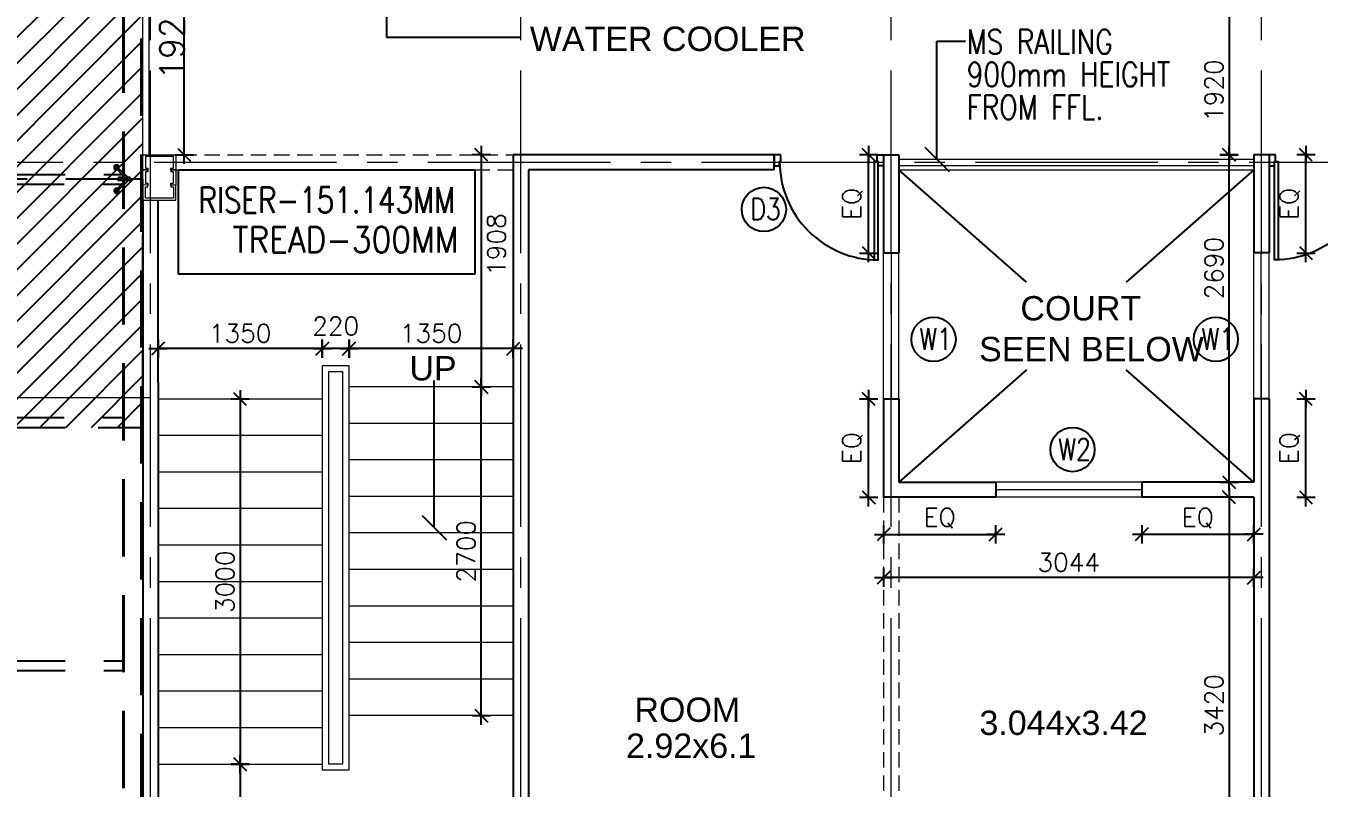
# Model space of a CAD drawing. Header units: inches. Extents: x -234845 to -176446, y -524542 to -442800.
# Drawn here: x -224215 to -213584, y -483330 to -477065 of the extents above; entities that cross this region are included whole.
import ezdxf
from ezdxf.enums import TextEntityAlignment as Align

# ---------------------------------------------------------------- set-up
doc = ezdxf.new("R2010")
doc.units = ezdxf.units.IN
doc.header["$MEASUREMENT"] = 0
doc.header["$PDMODE"] = 34
doc.header["$PDSIZE"] = -10
for name, pattern in [('CENTER2', [1.125, 0.75, -0.125, 0.125, -0.125]), ('DASHED', [19.05, 12.7, -6.35]), ('HIDDEN', [0.375, 0.25, -0.125])]:
    doc.linetypes.add(name, pattern=pattern)
for name, color, linetype in [('1', 35, 'Continuous'), ('4', 4, 'Continuous'), ('ADOOR', 14, 'Continuous'), ('arrow', 23, 'Continuous'), ('COLUMN', 6, 'Continuous'), ('Dim dotted', 30, 'Continuous'), ('Dimension', 10, 'Continuous'), ('DIMENSION1', 4, 'Continuous'), ('DOOR', 34, 'Continuous'), ('GFRG PANELS', 4, 'Continuous'), ('GLASS', 8, 'Continuous'), ('GRID TXT', 4, 'Continuous'), ('MISC', 2, 'Continuous'), ('rail', 11, 'Continuous'), ('steel column', 6, 'Continuous'), ('STEPS', 161, 'Continuous'), ('win tag', 144, 'Continuous')]:
    doc.layers.add(name, color=color, linetype=linetype)
for name, color, linetype, lineweight in [('DIM', 20, 'Continuous', 25), ('Grid', 254, 'Continuous', 15), ('TEXT', 32, 'Continuous', 18), ('win', 14, 'Continuous', 13)]:
    doc.layers.add(name, color=color, linetype=linetype, lineweight=lineweight)
doc.styles.add('RMTXT', font='romans.shx')
doc.styles.get("Standard").update_dxf_attribs({"font": 'arial.ttf'})
doc.styles.add('style1', font='romans.shx', dxfattribs={"width": 0.8})
doc.dimstyles.new('ELEV-DIM', dxfattribs={"dimtxt": 150, "dimasz": 1, "dimexe": 100, "dimexo": 150, "dimgap": 50, "dimtad": 1, "dimdec": 0, "dimzin": 0, "dimdsep": 46, "dimtxsty": 'RMTXT', "dimblk": 'ARH4', "dimcen": 0.09375, "dimdle": 100, "dimse1": 1, "dimse2": 1, "dimclrd": 256, "dimclre": 256, "dimclrt": 151, "dimadec": 0, "dimazin": 0, "dimtfac": 50, "dimtdec": 0, "dimtofl": 0, "dimtmove": 2, "dimatfit": 3, "dimldrblk": 'OBLIQUE', "dimfxl": 1, "dimtolj": 1, "dimtzin": 0, "dimlwd": -1, "dimlwe": -1, "dimarcsym": 0})

# ---------------------------------------------------------------- blocks, each defined once
blk = doc.blocks.new('D1000')
at = {"layer": 'DOOR'}
for points in [[(0, 940), (0, 1000), (100, 1000), (100, 950), (60, 950), (60, 940)], [(0, 60), (0, 0), (100, 0), (100, 50), (60, 50), (60, 60)]]:
    blk.add_lwpolyline(points, close=True, dxfattribs=at)
blk.add_lwpolyline([(60, 950, -0.414214), (960, 50), (60, 50), (60, 85), (959, 85)], format="xyb", dxfattribs=at)
blk = doc.blocks.new('W')
at = {"layer": 'win'}
for p, q in [((600, 124), (-600, 124)), ((600, 59), (-600, 59)), ((600, 0), (-600, 0))]:
    blk.add_line(p, q, dxfattribs=at)
blk = doc.blocks.new('ARH4')
for p, q in [((0, -75), (0, 75)), ((-53.033, -53.033), (53.033, 53.033)), ((75, 0), (-75, 0))]:
    blk.add_line(p, q)
blk = doc.blocks.new('*D652')
at = {"layer": 'DEFPOINTS', "color": 0, "transparency": 16777216}
for p in [(-223252, -476000), (-223252, -476695), (-229486, -479807)]:
    blk.add_point(p, dxfattribs=at)
at = {"layer": 'Dimension', "transparency": 16777216}
blk.add_line((-229485, -476695), (-223253, -476695), dxfattribs=at)
at = {"layer": 'Dimension', "transparency": 16777216, "rotation": 180}
blk.add_blockref('ARH4', (-229486, -476695), dxfattribs=at)
at = {"layer": 'Dimension', "transparency": 16777216}
blk.add_blockref('ARH4', (-223252, -476695), dxfattribs=at)
at = {"layer": 'Dimension', "color": 151, "lineweight": 0, "transparency": 16777216, "insert": (-226693, -476554), "char_height": 200, "attachment_point": 5, "style": 'RMTXT'}
blk.add_mtext('\\A1;6234', dxfattribs=at)
blk = doc.blocks.new('_Oblique')
at = {"color": 0, "linetype": 'ByBlock', "lineweight": -2}
blk.add_line((-0.5, -0.5), (0.5, 0.5), dxfattribs=at)
blk = doc.blocks.new('*D726')
at = {"layer": 'DEFPOINTS', "color": 0, "transparency": 16777216}
for p in [(-215042, -480938), (-214120, -481066), (-214120, -481243)]:
    blk.add_point(p, dxfattribs=at)
at = {"layer": 'Dim dotted', "transparency": 16777216}
blk.add_line((-215041, -481243), (-214121, -481243), dxfattribs=at)
at = {"layer": 'Dim dotted', "transparency": 16777216, "rotation": 180}
blk.add_blockref('ARH4', (-215042, -481243), dxfattribs=at)
at = {"layer": 'Dim dotted', "transparency": 16777216}
blk.add_blockref('ARH4', (-214120, -481243), dxfattribs=at)
at = {"layer": 'Dim dotted', "color": 151, "transparency": 16777216, "insert": (-214581, -481111), "char_height": 150, "attachment_point": 5, "style": 'RMTXT'}
blk.add_mtext('\\A1;EQ', dxfattribs=at)
blk = doc.blocks.new('*D727')
at = {"layer": 'DEFPOINTS', "color": 0, "transparency": 16777216}
for p in [(-213948, -480132), (-213693, -480132), (-213948, -480939)]:
    blk.add_point(p, dxfattribs=at)
at = {"layer": 'Dim dotted', "transparency": 16777216}
blk.add_line((-213693, -480938), (-213693, -480133), dxfattribs=at)
for p, rotation in [((-213693, -480132), 90), ((-213693, -480939), 270)]:
    blk.add_blockref('ARH4', p, dxfattribs=dict(at, rotation=rotation))
at = {"layer": 'Dim dotted', "color": 151, "transparency": 16777216, "insert": (-213825, -480535), "char_height": 150, "attachment_point": 5, "rotation": 90, "style": 'RMTXT'}
blk.add_mtext('\\A1;EQ', dxfattribs=at)
blk = doc.blocks.new('*D728')
at = {"layer": 'DEFPOINTS', "color": 0, "transparency": 16777216}
for p in [(-213948, -478125), (-213693, -478125), (-213948, -478932)]:
    blk.add_point(p, dxfattribs=at)
at = {"layer": 'Dim dotted', "transparency": 16777216}
blk.add_line((-213693, -478931), (-213693, -478126), dxfattribs=at)
for p, rotation in [((-213693, -478125), 90), ((-213693, -478932), 270)]:
    blk.add_blockref('ARH4', p, dxfattribs=dict(at, rotation=rotation))
at = {"layer": 'Dim dotted', "color": 151, "transparency": 16777216, "insert": (-213825, -478528), "char_height": 150, "attachment_point": 5, "rotation": 90, "style": 'RMTXT'}
blk.add_mtext('\\A1;EQ', dxfattribs=at)
blk = doc.blocks.new('*D729')
at = {"layer": 'DEFPOINTS', "color": 0, "transparency": 16777216}
for p in [(-217287, -480132), (-217120, -480132), (-216994, -480939)]:
    blk.add_point(p, dxfattribs=at)
at = {"layer": 'Dim dotted', "transparency": 16777216}
blk.add_line((-217287, -480938), (-217287, -480133), dxfattribs=at)
for p, rotation in [((-217287, -480132), 90), ((-217287, -480939), 270)]:
    blk.add_blockref('ARH4', p, dxfattribs=dict(at, rotation=rotation))
at = {"layer": 'Dim dotted', "color": 151, "transparency": 16777216, "insert": (-217419, -480535), "char_height": 150, "attachment_point": 5, "rotation": 90, "style": 'RMTXT'}
blk.add_mtext('\\A1;EQ', dxfattribs=at)
blk = doc.blocks.new('*D730')
at = {"layer": 'DEFPOINTS', "color": 0, "transparency": 16777216}
for p in [(-217542, -478125), (-217287, -478125), (-217542, -478932)]:
    blk.add_point(p, dxfattribs=at)
at = {"layer": 'Dim dotted', "transparency": 16777216}
blk.add_line((-217287, -478931), (-217287, -478126), dxfattribs=at)
for p, rotation in [((-217287, -478125), 90), ((-217287, -478932), 270)]:
    blk.add_blockref('ARH4', p, dxfattribs=dict(at, rotation=rotation))
at = {"layer": 'Dim dotted', "color": 151, "transparency": 16777216, "insert": (-217419, -478528), "char_height": 150, "attachment_point": 5, "rotation": 90, "style": 'RMTXT'}
blk.add_mtext('\\A1;EQ', dxfattribs=at)
blk = doc.blocks.new('*D763')
at = {"layer": 'DEFPOINTS', "color": 0, "transparency": 16777216}
for p in [(-217164, -480853), (-216242, -481067), (-216242, -481244)]:
    blk.add_point(p, dxfattribs=at)
at = {"layer": 'Dim dotted', "transparency": 16777216}
blk.add_line((-217163, -481244), (-216243, -481244), dxfattribs=at)
at = {"layer": 'Dim dotted', "transparency": 16777216, "rotation": 180}
blk.add_blockref('ARH4', (-217164, -481244), dxfattribs=at)
at = {"layer": 'Dim dotted', "transparency": 16777216}
blk.add_blockref('ARH4', (-216242, -481244), dxfattribs=at)
at = {"layer": 'Dim dotted', "color": 151, "transparency": 16777216, "insert": (-216703, -481111), "char_height": 150, "attachment_point": 5, "style": 'RMTXT'}
blk.add_mtext('\\A1;EQ', dxfattribs=at)
blk = doc.blocks.new('*D773')
at = {"layer": 'DEFPOINTS', "color": 0, "transparency": 16777216}
for p in [(-223021, -476205), (-222913, -476205), (-223021, -478125)]:
    blk.add_point(p, dxfattribs=at)
at = {"layer": 'Dimension', "transparency": 16777216}
blk.add_line((-222913, -478124), (-222913, -476206), dxfattribs=at)
for p, rotation in [((-222913, -476205), 90), ((-222913, -478125), 270)]:
    blk.add_blockref('ARH4', p, dxfattribs=dict(at, rotation=rotation))
at = {"layer": 'Dimension', "color": 151, "lineweight": 0, "transparency": 16777216, "insert": (-223014, -477165), "char_height": 200, "attachment_point": 5, "rotation": 90, "style": 'RMTXT'}
blk.add_mtext('\\A1;1920', dxfattribs=at)
blk = doc.blocks.new('*D921')
at = {"layer": 'DEFPOINTS', "color": 0, "transparency": 16777216}
for p in [(-217164, -481599), (-217164, -481867), (-214120, -481867)]:
    blk.add_point(p, dxfattribs=at)
at = {"layer": 'Dim dotted', "transparency": 16777216}
blk.add_line((-214121, -481599), (-217163, -481599), dxfattribs=at)
at = {"layer": 'Dim dotted', "transparency": 16777216, "rotation": 180}
blk.add_blockref('ARH4', (-217164, -481599), dxfattribs=at)
at = {"layer": 'Dim dotted', "transparency": 16777216}
blk.add_blockref('ARH4', (-214120, -481599), dxfattribs=at)
at = {"layer": 'Dim dotted', "color": 151, "transparency": 16777216, "insert": (-215642, -481474), "char_height": 150, "attachment_point": 5, "style": 'RMTXT'}
blk.add_mtext('\\A1;3044', dxfattribs=at)
blk = doc.blocks.new('*D797')
at = {"layer": 'DEFPOINTS', "color": 0, "transparency": 16777216}
for p in [(-213597, -476205), (-214324, -478125), (-213597, -478125)]:
    blk.add_point(p, dxfattribs=at)
at = {"layer": 'Dim dotted', "transparency": 16777216}
blk.add_line((-214324, -476206), (-214324, -478124), dxfattribs=at)
for p, rotation in [((-214324, -476205), 90), ((-214324, -478125), 270)]:
    blk.add_blockref('ARH4', p, dxfattribs=dict(at, rotation=rotation))
at = {"layer": 'Dim dotted', "color": 151, "transparency": 16777216, "insert": (-214449, -477597), "char_height": 150, "attachment_point": 5, "rotation": 90, "style": 'RMTXT'}
blk.add_mtext('\\A1;1920', dxfattribs=at)
blk = doc.blocks.new('*D798')
at = {"layer": 'DEFPOINTS', "color": 0, "transparency": 16777216}
for p in [(-214214, -480939), (-214324, -484359), (-213649, -484359)]:
    blk.add_point(p, dxfattribs=at)
at = {"layer": 'Dim dotted', "transparency": 16777216}
blk.add_line((-214324, -480940), (-214324, -484358), dxfattribs=at)
for p, rotation in [((-214324, -480939), 90), ((-214324, -484359), 270)]:
    blk.add_blockref('ARH4', p, dxfattribs=dict(at, rotation=rotation))
at = {"layer": 'Dim dotted', "color": 151, "transparency": 16777216, "insert": (-214449, -482649), "char_height": 150, "attachment_point": 5, "rotation": 90, "style": 'RMTXT'}
blk.add_mtext('\\A1;3420', dxfattribs=at)
blk = doc.blocks.new('*D800')
at = {"layer": 'DEFPOINTS', "color": 0, "transparency": 16777216}
for p in [(-214324, -478125), (-214120, -478125), (-214120, -480815)]:
    blk.add_point(p, dxfattribs=at)
at = {"layer": 'Dim dotted', "transparency": 16777216}
blk.add_line((-214324, -480814), (-214324, -478126), dxfattribs=at)
for p, rotation in [((-214324, -478125), 90), ((-214324, -480815), 270)]:
    blk.add_blockref('ARH4', p, dxfattribs=dict(at, rotation=rotation))
at = {"layer": 'Dim dotted', "color": 151, "transparency": 16777216, "insert": (-214449, -479056), "char_height": 150, "attachment_point": 5, "rotation": 90, "style": 'RMTXT'}
blk.add_mtext('\\A1;2690', dxfattribs=at)
blk = doc.blocks.new('A$C2EBD1FBF')
at = {"layer": 'steel column'}
blk.add_lwpolyline([(0, 0), (0, 150), (150, 150), (150, 0)], close=True, dxfattribs=at)
at = {"layer": 'steel column', "linetype": 'HIDDEN', "ltscale": 3}
blk.add_lwpolyline([(5, 5), (5, 145), (145, 145), (145, 5)], close=True, dxfattribs=at)
blk = doc.blocks.new('spider web plan')
at = {"layer": 'GLASS'}
for p, q in [((2052642, -1702403), (2052642, -1702410)), ((2052642, -1702428), (2052642, -1702416)), ((2052642, -1702441), (2052642, -1702434)), ((2052713, -1702403), (2052713, -1702410)), ((2052713, -1702428), (2052713, -1702416)), ((2052713, -1702441), (2052713, -1702434)), ((2052761, -1702428), (2052761, -1702416)), ((2052761, -1702416), (2052761, -1702428))]:
    blk.add_line(p, q, dxfattribs=at)
for points in [[(2052586, -1702343), (2052642, -1702403)], [(2052595, -1702334), (2052674, -1702410)], [(2052759, -1702334), (2052681, -1702410)], [(2052769, -1702343), (2052713, -1702403)], [(2052586, -1702500), (2052642, -1702441)], [(2052595, -1702509), (2052674, -1702434)], [(2052759, -1702509), (2052681, -1702434)], [(2052769, -1702500), (2052713, -1702441)]]:
    blk.add_lwpolyline(points, dxfattribs=at)
for points in [[(2052761, -1702410), (2052593, -1702410), (2052593, -1702416), (2052761, -1702416)], [(2052761, -1702434), (2052593, -1702434), (2052593, -1702428), (2052761, -1702428)]]:
    blk.add_lwpolyline(points, close=True, dxfattribs=at)
for centre, radius in [((2052577, -1702325), 20), ((2052577, -1702325), 20), ((2052577, -1702325), 20), ((2052577, -1702325), 10), ((2052777, -1702325), 20), ((2052777, -1702325), 10), ((2052577, -1702518), 20), ((2052577, -1702518), 20), ((2052577, -1702518), 20), ((2052577, -1702518), 10), ((2052777, -1702518), 20), ((2052777, -1702518), 10)]:
    blk.add_circle(centre, radius, dxfattribs=at)
blk = doc.blocks.new('PLAN SPIDER 2')
at = {"layer": 'GLASS'}
for p, q in [((2020118, -1679993, 0), (2020118, -1680000, 0)), ((2020118, -1680018, 0), (2020118, -1680006, 0)), ((2020118, -1680030, 0), (2020118, -1680024, 0)), ((2020154, -1680018, 0), (2020154, -1680006, 0)), ((2020167, -1680000, 0), (2020167, -1680006, 0)), ((2020167, -1680018, 0), (2020167, -1680024, 0))]:
    blk.add_line(p, q, dxfattribs=at)
at = {"layer": 'GLASS', "elevation": 0}
for points in [[(2020062, -1679933), (2020118, -1679993)], [(2020072, -1679924), (2020151, -1680000)], [(2020062, -1680090), (2020118, -1680030)], [(2020167, -1680000), (2020070, -1680000), (2020070, -1680006), (2020167, -1680006)], [(2020167, -1680024), (2020070, -1680024), (2020070, -1680018), (2020167, -1680018)], [(2020072, -1680099), (2020151, -1680024)]]:
    blk.add_lwpolyline(points, dxfattribs=at)
at = {"layer": 'GLASS'}
for centre, radius in [((2020054, -1679915, 0), 20), ((2020054, -1679915, 0), 20), ((2020054, -1679915, 0), 20), ((2020054, -1679915, 0), 10), ((2020054, -1680108, 0), 20), ((2020054, -1680108, 0), 20), ((2020054, -1680108, 0), 20), ((2020054, -1680108, 0), 10)]:
    blk.add_circle(centre, radius, dxfattribs=at)
blk = doc.blocks.new('A$C42AF6D1C')
at = {"layer": 'GLASS'}
for p, q in [((-14, -49, 0), (-7, -49, 0)), ((-7, -97, 0), (-1, -97, 0))]:
    blk.add_line(p, q, dxfattribs=at)
at = {"layer": 'GLASS', "elevation": 0}
for points in [[(-74, 7), (-14, -49)], [(-83, -3), (-7, -81)], [(-7, -97), (-7, -1), (-1, -1), (-1, -97)]]:
    blk.add_lwpolyline(points, dxfattribs=at)
at = {"layer": 'GLASS'}
for radius in [20, 20, 20, 10]:
    blk.add_circle((-92, 15, 0), radius, dxfattribs=at)
blk = doc.blocks.new('A$C6D65351F')
at = {"layer": '1', "linetype": 'DASHED', "ltscale": 50}
h = blk.add_hatch(dxfattribs=at)
h.set_pattern_fill('ANSI31', color=251, scale=1200)
h.set_pattern_definition([(225, (-1184619.9, -696090.26), (106.066017, -106.066017), [])])
h.paths.add_polyline_path([(5051, -4160), (6234, -4160), (6234, -2000), (5051, -2000)])
h.paths.add_polyline_path([(5051, -4160), (3690, -4160), (3690, -2000), (5051, -2000)])
h.paths.add_polyline_path([(5051, -12), (6234, -12), (6234, -2000), (5051, -2000)])
h.paths.add_polyline_path([(5070, -18), (3690, -12), (3690, -2000), (5051, -2000)])
at = {"layer": '1', "color": 251, "linetype": 'DASHED', "ltscale": 50, "elevation": 2}
for points in [[(4912, 0), (3690, 0), (3690, -2121), (4912, -2121)], [(4912, -4160), (3690, -4160), (3690, -2121), (4912, -2121)], [(4912, -4160), (6234, -4160), (6234, -2121), (4912, -2121)]]:
    blk.add_lwpolyline(points, close=True, dxfattribs=at)
at = {"layer": '4', "color": 251, "linetype": 'DASHED', "ltscale": 50}
for points in [[(50, -12), (200, -12), (200, -8078), (50, -8078)], [(194, -8078), (56, -8078), (56, -12), (194, -12)], [(200, -12), (6072, -12), (6072, -162), (200, -162)], [(200, -18), (6072, -18), (6072, -156), (200, -156)], [(6222, -8078), (6072, -8078), (6072, -12), (6222, -12)], [(6216, -8078), (6078, -8078), (6078, -12), (6216, -12)], [(200, -8078), (6222, -8078), (6222, -8228), (200, -8228)], [(200, -8084), (6222, -8084), (6222, -8222), (200, -8222)]]:
    blk.add_lwpolyline(points, close=True, dxfattribs=at)
at = {"layer": 'DIM', "color": 251, "linetype": 'DASHED', "ltscale": 50}
for p, q in [((1310, -162, 0), (1310, -2081, 0)), ((1390, -162, 0), (1390, -2081, 0)), ((2500, -162, 0), (2500, -2081, 0)), ((2580, -162, 0), (2580, -2081, 0)), ((3690, -162, -2), (3690, -2081, -2)), ((3770, -162, -2), (3770, -2081, -2)), ((4880, -162, -2), (4880, -2081, -2)), ((4960, -162, -2), (4960, -2081, -2)), ((200, -2081, 0), (1310, -2081, 0)), ((1390, -2081, 0), (2500, -2081, 0)), ((2580, -2081, 0), (3690, -2081, -2)), ((3770, -2081, -2), (4880, -2081, -1)), ((4960, -2081, -1), (6072, -2081, 0)), ((200, -2161, 0), (1310, -2161, 0)), ((1310, -2161, 0), (1310, -4080, 2)), ((1390, -2161, 0), (1390, -4080, 2)), ((1390, -2161, 0), (2500, -2161, 0)), ((2500, -2161, 0), (2500, -4080, 2)), ((2580, -2161, 0), (2580, -4080, 2)), ((2580, -2161, 0), (3690, -2161, -2)), ((3690, -2161, -2), (3690, -4080, 1)), ((3770, -2161, -2), (3770, -4080, 1)), ((3770, -2161, -2), (4872, -2161, -2)), ((4872, -2161, -2), (4872, -4080, 1)), ((4952, -2161, -2), (4952, -4080, 1)), ((4952, -2161, -2), (6072, -2161, 0)), ((200, -4080, 0), (1310, -4080, 0)), ((1390, -4080, 0), (2500, -4080, 0)), ((2580, -4080, 0), (3690, -4080, -2)), ((3770, -4080, -2), (4872, -4080, 1)), ((4952, -4080, 1), (6072, -4080, 0)), ((200, -4160, 0), (1310, -4160, 0)), ((1310, -4160, 2), (1310, -6079, 0)), ((1390, -4160, 2), (1390, -6079, 0)), ((1390, -4160, 0), (2500, -4160, 0)), ((2500, -4160, 2), (2500, -6079, 0)), ((2580, -4160, 2), (2580, -6079, 0)), ((2580, -4160, 0), (3690, -4160, -1)), ((3690, -4160, 1), (3690, -6079, -2)), ((3770, -4160, 1), (3770, -6079, -2)), ((3770, -4160, -1), (4880, -4160, -1)), ((4880, -4160, 1), (4880, -6079, -2)), ((4960, -4160, 1), (4960, -6079, -2)), ((4960, -4160, -1), (6072, -4160, 0)), ((200, -6079, 0), (1310, -6079, 0)), ((200, -6159, 0), (1310, -6159, 0)), ((1310, -6159, 0), (1310, -8078, 0)), ((1390, -6079, 0), (2500, -6079, 0)), ((1390, -6159, 0), (1390, -8078, 0)), ((1390, -6159, 0), (2500, -6159, 0)), ((2500, -6159, 0), (2500, -8078, 0)), ((2580, -6079, 0), (3690, -6079, -2)), ((2580, -6159, 0), (2580, -8078, 0)), ((2580, -6159, 0), (3690, -6159, -2)), ((3690, -6159, -2), (3690, -8078, -2)), ((3770, -6079, -2), (4880, -6079, -1)), ((3770, -6159, -2), (3770, -8078, -2)), ((3770, -6159, -2), (4880, -6159, -1)), ((4880, -6159, -2), (4880, -8078, -1)), ((4960, -6079, -1), (6072, -6079, 0)), ((4960, -6159, -2), (4960, -8078, -1)), ((4960, -6159, -1), (6072, -6159, 0)), ((200, -8078), (6234, -8078))]:
    blk.add_line(p, q, dxfattribs=at)
at = {"color": 251, "linetype": 'DASHED', "ltscale": 50, "rotation": 180}
blk.add_blockref('A$C2EBD1FBF', (200, -8078), dxfattribs=at)
at = {"layer": 'DIMENSION1', "color": 251, "linetype": 'DASHED', "ltscale": 50, "xscale": -1}
for p, rotation in [((1684924, -2020167, 0), 270), ((-2014038, -1682131, -1), 180)]:
    blk.add_blockref('PLAN SPIDER 2', p, dxfattribs=dict(at, rotation=rotation))
at = {"layer": 'DIMENSION1', "color": 251, "linetype": 'DASHED', "ltscale": 50}
for p, rotation in [((2023868, -1682131, 2), 180), ((1684924, 2016025, 0), 270)]:
    blk.add_blockref('PLAN SPIDER 2', p, dxfattribs=dict(at, rotation=rotation))
at = {"layer": 'DIMENSION1', "color": 251, "linetype": 'DASHED', "ltscale": 50, "xscale": -1}
blk.add_blockref('spider web plan', (2057584, 1700303, -1), dxfattribs=at)
at = {"layer": 'GRID TXT', "color": 251, "linetype": 'DASHED', "ltscale": 50, "rotation": 180}
blk.add_blockref('A$C42AF6D1C', (3708, -160, 2), dxfattribs=at)
at = {"layer": 'GRID TXT', "color": 251, "linetype": 'DASHED', "ltscale": 50, "xscale": -1}
blk.add_blockref('A$C42AF6D1C', (3708, -4063, 3), dxfattribs=at)
blk = doc.blocks.new('*D820')
at = {"layer": 'DEFPOINTS', "color": 0, "transparency": 16777216}
for p in [(-221558, -479717), (-220208, -480278), (-221558, -480493)]:
    blk.add_point(p, dxfattribs=at)
at = {"layer": 'Dim dotted', "transparency": 16777216}
blk.add_line((-220209, -479717), (-221557, -479717), dxfattribs=at)
at = {"layer": 'Dim dotted', "transparency": 16777216, "rotation": 180}
blk.add_blockref('ARH4', (-221558, -479717), dxfattribs=at)
at = {"layer": 'Dim dotted', "transparency": 16777216}
blk.add_blockref('ARH4', (-220208, -479717), dxfattribs=at)
at = {"layer": 'Dim dotted', "color": 151, "transparency": 16777216, "insert": (-220883, -479592), "char_height": 150, "attachment_point": 5, "style": 'RMTXT'}
blk.add_mtext('\\A1;1350', dxfattribs=at)
blk = doc.blocks.new('*D821')
at = {"layer": 'DEFPOINTS', "color": 0, "transparency": 16777216}
for p in [(-220089, -478125), (-220471, -480032), (-220287, -480032)]:
    blk.add_point(p, dxfattribs=at)
at = {"layer": 'Dim dotted', "transparency": 16777216}
blk.add_line((-220471, -478126), (-220471, -480031), dxfattribs=at)
for p, rotation in [((-220471, -478125), 90), ((-220471, -480032), 270)]:
    blk.add_blockref('ARH4', p, dxfattribs=dict(at, rotation=rotation))
at = {"layer": 'Dim dotted', "color": 151, "transparency": 16777216, "insert": (-220346, -478862), "char_height": 150, "attachment_point": 5, "rotation": 90, "style": 'RMTXT'}
blk.add_mtext('\\A1;1908', dxfattribs=at)
blk = doc.blocks.new('*D822')
at = {"layer": 'DEFPOINTS', "color": 0, "transparency": 16777216}
for p in [(-220471, -480033), (-220171, -480033), (-220413, -482733)]:
    blk.add_point(p, dxfattribs=at)
at = {"layer": 'Dim dotted', "transparency": 16777216}
blk.add_line((-220471, -482732), (-220471, -480034), dxfattribs=at)
for p, rotation in [((-220471, -480033), 90), ((-220471, -482733), 270)]:
    blk.add_blockref('ARH4', p, dxfattribs=dict(at, rotation=rotation))
at = {"layer": 'Dim dotted', "color": 151, "transparency": 16777216, "insert": (-220596, -481383), "char_height": 150, "attachment_point": 5, "rotation": 90, "style": 'RMTXT'}
blk.add_mtext('\\A1;2700', dxfattribs=at)
blk = doc.blocks.new('*D950')
at = {"layer": 'DEFPOINTS', "color": 0, "transparency": 16777216}
for p in [(-222453, -480133), (-222453, -483133), (-222453, -483133)]:
    blk.add_point(p, dxfattribs=at)
at = {"layer": 'Dim dotted', "transparency": 16777216}
blk.add_line((-222453, -480134), (-222453, -483132), dxfattribs=at)
for p, rotation in [((-222453, -480133), 90), ((-222453, -483133), 270)]:
    blk.add_blockref('ARH4', p, dxfattribs=dict(at, rotation=rotation))
at = {"layer": 'Dim dotted', "color": 151, "transparency": 16777216, "insert": (-222578, -481633), "char_height": 150, "attachment_point": 5, "rotation": 90, "style": 'RMTXT'}
blk.add_mtext('\\A1;3000', dxfattribs=at)
blk = doc.blocks.new('*D823')
at = {"layer": 'DEFPOINTS', "color": 0, "transparency": 16777216}
for p in [(-222150, -483133), (-222453, -484483), (-222150, -484483)]:
    blk.add_point(p, dxfattribs=at)
at = {"layer": 'Dim dotted', "transparency": 16777216}
blk.add_line((-222453, -483134), (-222453, -484482), dxfattribs=at)
for p, rotation in [((-222453, -483133), 90), ((-222453, -484483), 270)]:
    blk.add_blockref('ARH4', p, dxfattribs=dict(at, rotation=rotation))
at = {"layer": 'Dim dotted', "color": 151, "transparency": 16777216, "insert": (-222578, -483808), "char_height": 150, "attachment_point": 5, "rotation": 90, "style": 'RMTXT'}
blk.add_mtext('\\A1;1350', dxfattribs=at)
blk = doc.blocks.new('*D824')
at = {"layer": 'DEFPOINTS', "color": 0, "transparency": 16777216}
for p in [(-221778, -479717), (-221558, -480070), (-221778, -480115)]:
    blk.add_point(p, dxfattribs=at)
at = {"layer": 'Dim dotted', "transparency": 16777216}
blk.add_line((-221559, -479717), (-221777, -479717), dxfattribs=at)
at = {"layer": 'Dim dotted', "transparency": 16777216, "rotation": 180}
blk.add_blockref('ARH4', (-221778, -479717), dxfattribs=at)
at = {"layer": 'Dim dotted', "transparency": 16777216}
blk.add_blockref('ARH4', (-221558, -479717), dxfattribs=at)
at = {"layer": 'Dim dotted', "color": 151, "transparency": 16777216, "insert": (-221668, -479532), "char_height": 150, "attachment_point": 5, "style": 'RMTXT'}
blk.add_mtext('\\A1;220', dxfattribs=at)
blk = doc.blocks.new('*D825')
at = {"layer": 'DEFPOINTS', "color": 0, "transparency": 16777216}
for p in [(-223128, -479717), (-221778, -480264), (-223128, -480822)]:
    blk.add_point(p, dxfattribs=at)
at = {"layer": 'Dim dotted', "transparency": 16777216}
blk.add_line((-221779, -479717), (-223127, -479717), dxfattribs=at)
at = {"layer": 'Dim dotted', "transparency": 16777216, "rotation": 180}
blk.add_blockref('ARH4', (-223128, -479717), dxfattribs=at)
at = {"layer": 'Dim dotted', "transparency": 16777216}
blk.add_blockref('ARH4', (-221778, -479717), dxfattribs=at)
at = {"layer": 'Dim dotted', "color": 151, "transparency": 16777216, "insert": (-222453, -479592), "char_height": 150, "attachment_point": 5, "style": 'RMTXT'}
blk.add_mtext('\\A1;1350', dxfattribs=at)

msp = doc.modelspace()

# ---------------------------------------------------------------- linework, layer by layer
at = {"layer": 'ADOOR', "linetype": 'DASHED', "lineweight": 0, "ltscale": 10}
for p, q in [((-223128, -478124.6), (-220208, -478124.6)), ((-223004, -478248.6), (-220208, -478248.6)), ((-217164, -480938.6), (-217164, -484358.6)), ((-217040, -480938.6), (-217040, -484358.6))]:
    msp.add_line(p, q, dxfattribs=at)
at = {"layer": 'ADOOR', "lineweight": 0}
msp.add_line((-217040, -478248.6), (-214120, -478248.6), dxfattribs=at)
at = {"layer": 'COLUMN', "lineweight": 0, "ltscale": 505}
for p, q in [((-223212, -478248.7), (-223212, -478263.7)), ((-223022, -478248.7), (-223022, -478263.7))]:
    msp.add_line(p, q, dxfattribs=at)
for points in [[(-223212, -478248.7), (-223252, -478248.6), (-223252, -478124.6), (-222982, -478124.7), (-222982, -478248.7), (-223022, -478248.7), (-223022, -478233.7), (-223002, -478233.7), (-223002, -478139.7), (-223232, -478139.6), (-223232, -478233.7), (-223212, -478233.7), (-223212, -478248.7)], [(-223212, -478372.7), (-223252, -478372.6), (-223252, -478248.6), (-223212, -478248.7)], [(-223212, -478263.7), (-223232, -478263.7), (-223232, -478357.7), (-223212, -478357.7), (-223212, -478372.7)], [(-223022, -478248.7), (-222982, -478248.7), (-222982, -478372.7), (-223022, -478372.7), (-223022, -478357.7), (-223002, -478357.7), (-223002, -478263.7), (-223022, -478263.7)], [(-223212, -478372.7), (-223252, -478372.6), (-223252, -478496.6), (-222982, -478496.7), (-222982, -478372.7), (-223022, -478372.7), (-223022, -478387.7), (-223002, -478387.7), (-223002, -478481.7), (-223232, -478481.6), (-223232, -478387.7), (-223212, -478387.7), (-223212, -478372.7)]]:
    msp.add_lwpolyline(points, dxfattribs=at)
at = {"layer": 'Dim dotted', "color": 8, "ltscale": 500}
for p, q in [((-215988.6, -479172.6), (-217040, -478248.6)), ((-214120, -478248.6), (-215171.4, -479172.6)), ((-215989.8, -479891.7), (-217040, -480814.6)), ((-214120, -480814.6), (-215170.2, -479891.7))]:
    msp.add_line(p, q, dxfattribs=at)
at = {"layer": 'GFRG PANELS'}
for p, q in [((-218064, -478124.6), (-220208, -478124.6)), ((-220208, -478124.6), (-220208, -485682.6)), ((-218064, -478248.6), (-218064, -478124.6)), ((-217164, -478124.6), (-217164, -478931.2)), ((-217164, -478124.6), (-217040, -478124.6)), ((-217040, -478124.6), (-217040, -478931.2)), ((-214120, -478124.6), (-214120, -478931.2)), ((-213996, -478124.6), (-214120, -478124.6)), ((-213996, -478124.6), (-213996, -478931.2)), ((-218064, -478248.6), (-220084, -478248.6)), ((-220084, -478248.6), (-220084, -484358.6)), ((-223252, -478496.6), (-223252, -485682.6)), ((-223128, -479996.6), (-223127.9, -478496.7)), ((-217164, -478931.2), (-217040, -478931.2)), ((-213996, -478931.2), (-214120, -478931.2)), ((-223128, -479996.6), (-223128, -484110.7)), ((-217164, -480131.2), (-217164, -480938.6)), ((-217164, -480131.2), (-217040, -480131.2)), ((-217040, -480131.2), (-217040, -480814.6)), ((-214120, -480131.2), (-214120, -480814.6)), ((-213996, -480131.2), (-214120, -480131.2)), ((-213996, -480131.2), (-213996, -485082.6)), ((-217040, -480814.6), (-216242, -480814.6)), ((-216242, -480814.6), (-216242, -480938.6)), ((-214120, -480814.6), (-215042, -480814.6)), ((-215042, -480814.6), (-215042, -480938.6)), ((-216242, -480938.6), (-217164, -480938.6)), ((-214120, -480938.6), (-215042, -480938.6)), ((-214120, -480938.6), (-214120, -484358.6))]:
    msp.add_line(p, q, dxfattribs=at)
at = {"layer": 'Grid', "linetype": 'CENTER2', "lineweight": 5, "ltscale": 2000}
for p, q in [((-223190, -485682.6), (-223190, -465709.6)), ((-220146, -485682.6), (-220146, -465709.6)), ((-217102, -485682.6), (-217102, -465709.6)), ((-214058, -485682.6), (-214058, -465709.6)), ((-183410, -478186.6), (-233183.3, -478186.6)), ((-223190, -480120.7, -0.5), (-233183.3, -480120.7, -0.5))]:
    msp.add_line(p, q, dxfattribs=at)
at = {"layer": 'MISC', "color": 8}
msp.add_lwpolyline([(-220524.5, -479106.5), (-222960.2, -479106.5), (-222960.2, -478248.6), (-220524.5, -478248.6)], close=True, dxfattribs=at)
at = {"layer": 'rail', "lineweight": 5, "ltscale": 100}
for p, q in [((-223252, -478125.5), (-223252, -476204.6, 0.6)), ((-223202, -478124.7), (-223202, -476204.6, 0.6)), ((-217040, -478161.6), (-214120, -478161.6)), ((-217040, -478211.6), (-214120, -478211.6)), ((-221777.9, -479857.7), (-221777.9, -483182.7)), ((-221558.4, -479857.7), (-221777.9, -479857.7)), ((-221558.4, -483182.7), (-221558.4, -479857.7)), ((-221727.9, -479907.7), (-221727.9, -483132.7)), ((-221608.4, -479907.7), (-221727.9, -479907.7)), ((-221608.4, -483132.7), (-221608.4, -479907.7)), ((-221608.4, -483132.7), (-221727.9, -483132.7)), ((-221558.4, -483182.7), (-221777.9, -483182.7))]:
    msp.add_line(p, q, dxfattribs=at)
at = {"layer": 'STEPS', "lineweight": 5, "ltscale": 100}
for p, q in [((-220207.9, -480032.7), (-221558.4, -480032.7)), ((-221777.9, -480132.7), (-223127.9, -480132.7)), ((-220207.9, -480332.7), (-221558.4, -480332.7)), ((-221777.9, -480432.7), (-223127.9, -480432.7)), ((-221777.4, -480432.7), (-223127.4, -480432.7)), ((-220207.9, -480632.7), (-221558.4, -480632.7)), ((-221777.4, -480732.7), (-223127.4, -480732.7)), ((-220207.9, -480932.7), (-221558.4, -480932.7)), ((-221777.4, -481032.7), (-223127.4, -481032.7)), ((-220207.9, -481232.7), (-221558.4, -481232.7)), ((-221777.4, -481332.7), (-223127.4, -481332.7)), ((-220207.9, -481532.7), (-221558.4, -481532.7)), ((-221777.6, -481632.7), (-223127.6, -481632.7)), ((-220207.9, -481832.7), (-221558.4, -481832.7)), ((-221777.9, -481932.7), (-223127.9, -481932.7)), ((-221777.6, -481932.7), (-223127.6, -481932.7)), ((-220207.9, -482132.7), (-221558.4, -482132.7)), ((-221777.9, -482232.7), (-223127.9, -482232.7)), ((-221777.6, -482232.7), (-223127.6, -482232.7)), ((-220207.9, -482432.7), (-221558.4, -482432.7)), ((-221777.9, -482532.7), (-223127.9, -482532.7)), ((-221777.6, -482532.7), (-223127.6, -482532.7)), ((-221777.9, -482832.7), (-223127.9, -482832.7)), ((-220207.9, -482732.7), (-221558.4, -482732.7)), ((-223128.4, -483132.7), (-221777.9, -483132.7))]:
    msp.add_line(p, q, dxfattribs=at)
at = {"layer": 'win tag'}
for centre in [(-218148.1, -478573.5), (-216753.2, -479641.1), (-214433.2, -479641.1), (-215611, -480547.3)]:
    msp.add_circle(centre, 181.8, dxfattribs=at)

# ---------------------------------------------------------------- block references
at = {"layer": 'ADOOR', "yscale": 0.9000000000000007, "zscale": 0.9000000000000007}
for p, xscale, rotation in [((-217164, -478124.6), -0.9000000000000007, 90), ((-213996, -478124.6), 0.9000000000000007, 270)]:
    msp.add_blockref('D1000', p, dxfattribs=dict(at, xscale=xscale, rotation=rotation))
at = {"layer": 'DIM'}
msp.add_blockref('A$C6D65351F', (-229485.9, -476204.6, 0), dxfattribs=at)
at = {"layer": 'win', "lineweight": 0, "xscale": -1, "rotation": 90}
msp.add_blockref('W', (-217040, -479531.2), dxfattribs=at)
at = {"layer": 'win', "lineweight": 0, "rotation": 270}
msp.add_blockref('W', (-214120, -479531.2), dxfattribs=at)
at = {"layer": 'win', "lineweight": 0}
msp.add_blockref('W', (-215642, -480937.8), dxfattribs=at)

# ---------------------------------------------------------------- texts
at = {"layer": 'TEXT'}
for s, p in [('WATER COOLER', (-220072.1, -477271.2)), ('COURT', (-216039.9, -479485.9)), ('SEEN BELOW', (-216379.5, -479821)), ('UP', (-221061.7, -479978.5)), ('ROOM', (-219212, -482784.9)), ('3.044x3.42', (-216376.2, -482892.6)), ('2.92x6.1', (-219280.8, -483080.7))]:
    msp.add_text(s, height=200, dxfattribs=at).set_placement(p)
at = {"layer": 'TEXT', "style": 'style1', "width": 0.8}
for s, p in [('MS RAILING', (-216480.4, -477295.2)), ('900mm HEIGHT', (-216480.4, -477564.5)), ('FROM FFL.', (-216480.4, -477833.8))]:
    msp.add_text(s, height=200, dxfattribs=at).set_placement(p)
at = {"layer": 'TEXT', "style": 'RMTXT'}
for s, width, p in [('RISER-151.143MM', 0.8, (-221741.2, -478495.9)), ('TREAD-300MM', 0.9, (-221587.4, -478821.1))]:
    msp.add_text(s, height=210, dxfattribs=dict(at, width=width)).set_placement(p, align=Align.MIDDLE)
at = {"layer": 'win tag', "style": 'style1', "width": 0.8}
for s, p in [('D3', (-218259.4, -478660.1)), ('W1', (-216871.3, -479727.7)), ('W1', (-214551.3, -479727.7)), ('W2', (-215729.1, -480634))]:
    msp.add_text(s, height=178.5, dxfattribs=at).set_placement(p)

# ---------------------------------------------------------------- dimensions: what is measured, and where the dimension line sits
at = {"layer": 'Dim dotted'}
for base, p1, p2, angle, picture, middle in [((-214324.4, -478124.6), (-213597.4, -476204.6), (-213597.4, -478124.6), 90, '*D797', (-214449.4, -477596.6)), ((-220470.9, -480032.4), (-220089.2, -478124.6), (-220287.4, -480032.4), 270, '*D821', (-220345.9, -478861.9)), ((-214324.4, -478124.6), (-214120, -480814.6), (-214120, -478124.6), 90, '*D800', (-214449.4, -479056.4)), ((-221777.8793, -479717.2072), (-221558.3501, -480069.7969), (-221777.8793, -480114.911), 180, '*D824', (-221668.1147, -479531.6315))]:
    dim = msp.add_linear_dim(base=base, p1=p1, p2=p2, angle=angle, dimstyle='ELEV-DIM', override={"dimfxl": 50, "dimfxlon": 1}, dxfattribs=at)
    dim.commit()
    dim.dimension.update_dxf_attribs({"geometry": picture, "text_midpoint": middle, "dimtype": 160})
for base, p1, p2, picture, middle in [((-217287, -478124.6), (-217541.8, -478931.6), (-217541.8, -478124.6), '*D730', (-217419.1, -478528.1)), ((-213692.9, -478124.6), (-213947.8, -478931.6), (-213947.8, -478124.6), '*D728', (-213825.1, -478528.1)), ((-217287, -480131.6), (-216993.8, -480938.6), (-217120.4, -480131.6), '*D729', (-217419.1, -480535.1)), ((-213692.9, -480131.6), (-213947.8, -480938.6), (-213947.8, -480131.6), '*D727', (-213825.1, -480535.1))]:
    dim = msp.add_linear_dim(base=base, p1=p1, p2=p2, angle=270, text='EQ', dimstyle='ELEV-DIM', override={"dimfxl": 50, "dimfxlon": 1}, dxfattribs=at)
    dim.commit()
    dim.dimension.update_dxf_attribs({"geometry": picture, "text_midpoint": middle})
for base, p1, p2, angle, picture, middle in [((-223127.9, -479717.2), (-221777.9, -480263.7), (-223127.9, -480821.8), 180, '*D825', (-222452.9, -479592.2)), ((-221558.3501, -479717.2072), (-220207.8793, -480278.4683), (-221558.3501, -480492.8616), 180, '*D820', (-220883.1147, -479592.2072)), ((-220470.9, -480032.7), (-220412.8, -482732.7), (-220171, -480032.7), 270, '*D822', (-220595.9, -481382.7)), ((-222453.1, -483132.7), (-222452.9, -480132.7), (-222453.1, -483132.7), 270, '*D950', (-222578.1, -481632.7)), ((-214324.4, -484358.6), (-214214.3, -480938.6), (-213648.7, -484358.6), 90, '*D798', (-214449.4, -482648.6)), ((-222453.1, -484482.7), (-222149.7, -483132.7), (-222149.7, -484482.7), 270, '*D823', (-222578.1, -483807.7))]:
    dim = msp.add_linear_dim(base=base, p1=p1, p2=p2, angle=angle, dimstyle='ELEV-DIM', override={"dimfxl": 50, "dimfxlon": 1}, dxfattribs=at)
    dim.commit()
    dim.dimension.update_dxf_attribs({"geometry": picture, "text_midpoint": middle})
for base, p1, p2, picture, middle in [((-216242, -481243.6), (-217164, -480853.2), (-216242, -481066.9), '*D763', (-216703, -481111.4)), ((-214120, -481242.7), (-215042, -480937.8), (-214120, -481066.1), '*D726', (-214581, -481110.6))]:
    dim = msp.add_linear_dim(base=base, p1=p1, p2=p2, text='EQ', dimstyle='ELEV-DIM', override={"dimfxl": 50, "dimfxlon": 1}, dxfattribs=at)
    dim.commit()
    dim.dimension.update_dxf_attribs({"geometry": picture, "text_midpoint": middle})
dim = msp.add_linear_dim(base=(-217164, -481599.1), p1=(-214120, -481867.4), p2=(-217164, -481867.4), dimstyle='ELEV-DIM', override={"dimfxl": 50, "dimfxlon": 1}, dxfattribs=at)
dim.commit()
dim.dimension.update_dxf_attribs({"geometry": '*D921', "text_midpoint": (-215642, -481474.1)})
at = {"layer": 'Dimension', "lineweight": 0}
dim = msp.add_linear_dim(base=(-223252, -476695), p1=(-229486, -479806.8), p2=(-223252, -476000.1), dimstyle='ELEV-DIM', override={"dimtxt": 200, "dimgap": 1}, dxfattribs=at)
dim.commit()
dim.dimension.update_dxf_attribs({"geometry": '*D652', "text_midpoint": (-226693.2, -476554.4), "dimtype": 160})
dim = msp.add_linear_dim(base=(-222912.7, -476204.6), p1=(-223021.4, -478124.6), p2=(-223021.4, -476204.6), angle=90, dimstyle='ELEV-DIM', override={"dimtxt": 200, "dimgap": 1}, dxfattribs=at)
dim.commit()
dim.dimension.update_dxf_attribs({"geometry": '*D773', "text_midpoint": (-223013.7, -477164.6)})

# ---------------------------------------------------------------- leaders
at = {"layer": 'arrow'}
for points in [[(-221249, -474930.6), (-221249, -477156.4), (-220146, -477156.4)], [(-216725.8, -478161.6), (-216725.8, -477191.8), (-216489.9, -477191.8)], [(-220858.1, -481188.4), (-220858.1, -479979.7)]]:
    msp.add_leader(points, dimstyle='ELEV-DIM', override={"dimasz": 200, "dimtad": 0}, dxfattribs=at)

doc.saveas('drawing.dxf')
